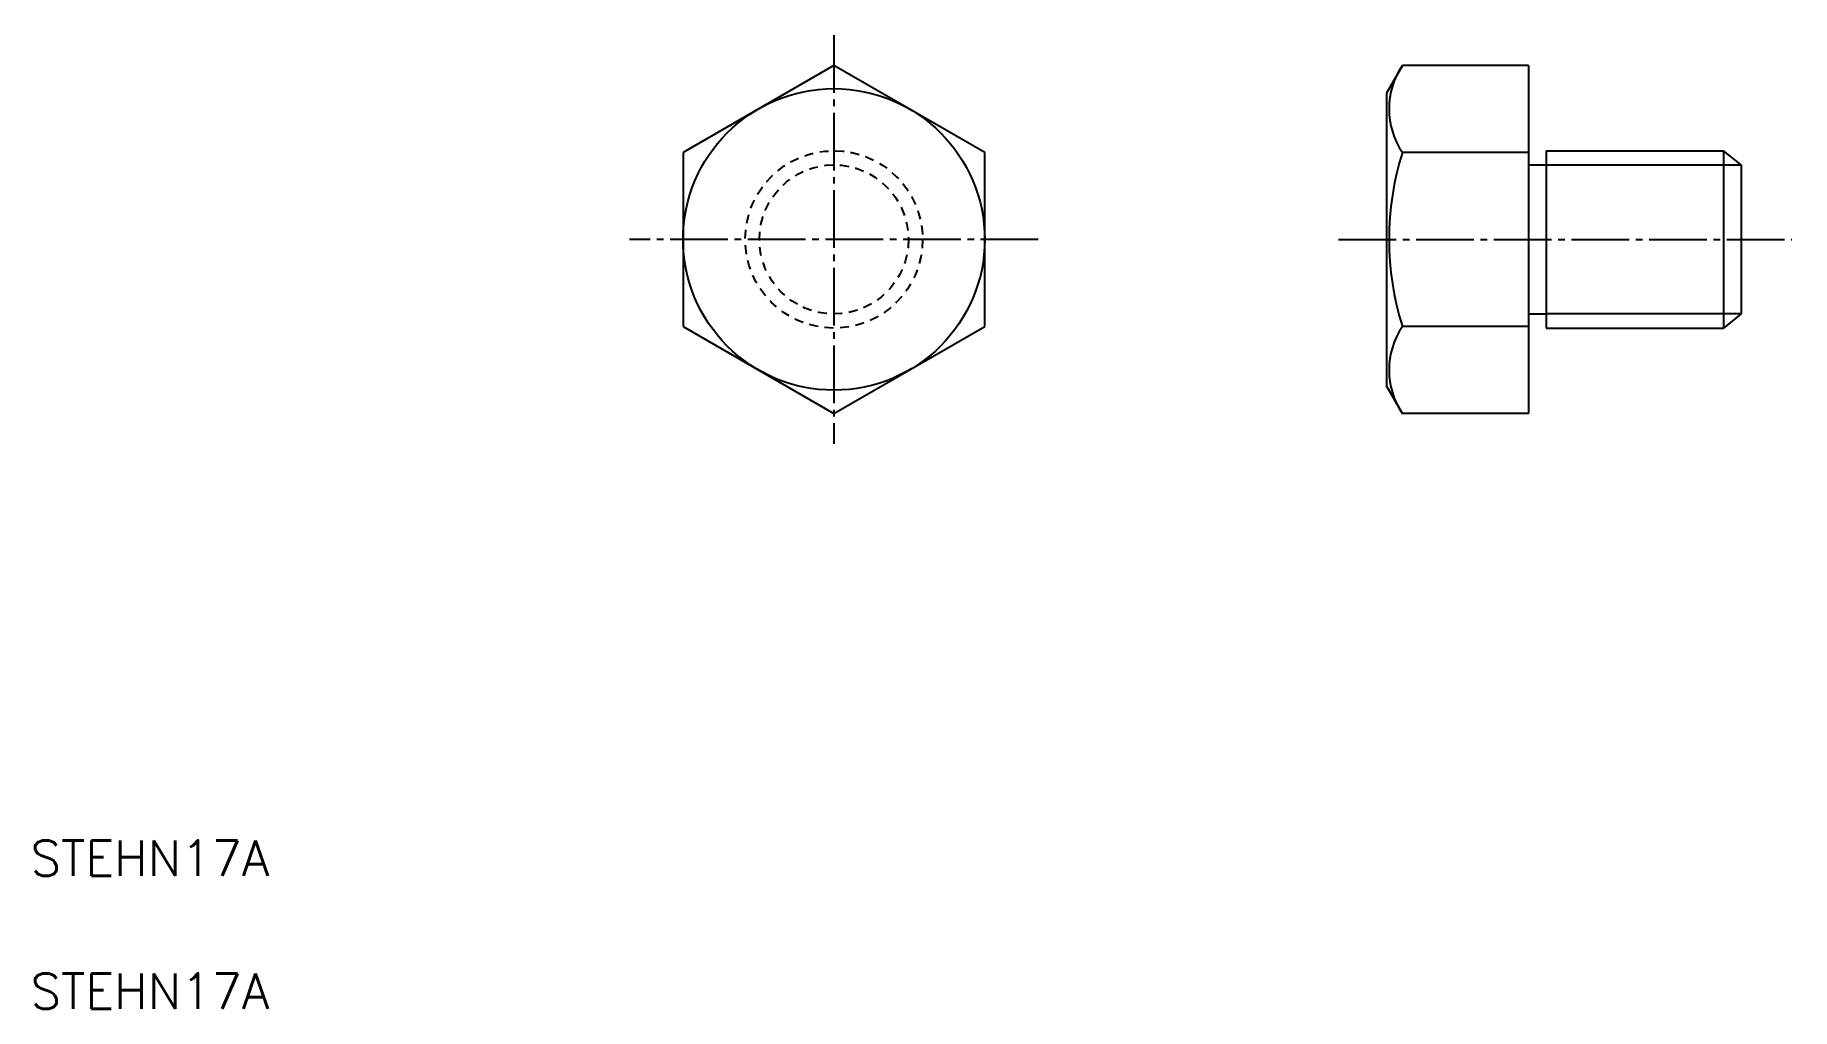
# Model space of a CAD drawing. Extents: x 5.3 to 104.3, y 5 to 59.9.
import ezdxf

# ---------------------------------------------------------------- set-up
doc = ezdxf.new("R2010")
doc.units = 0
doc.header["$LTSCALE"] = 0.25
doc.linetypes.add('CENTER', pattern=[17.5, 13, -1.5, 1.5, -1.5])
doc.linetypes.add('DASHED', pattern=[3.5, 2, -1.5])
doc.layers.get('0').update_dxf_attribs({"linetype": 'CONTINUOUS'})
doc.layers.add('CENTER', color=1, linetype='CENTER')
doc.styles.get("Standard").update_dxf_attribs({"font": 'txt.shx'})

msp = doc.modelspace()

# ---------------------------------------------------------------- linework, layer by layer
at = {"color": 7, "linetype": 'CONTINUOUS'}
for p, q in [((50.275, 58.197), (41.775, 53.289)), ((58.775, 53.289), (50.275, 58.197)), ((82.317, 58.197), (81.413, 56.632)), ((89.413, 58.197), (82.317, 58.197)), ((89.413, 58.197), (89.413, 38.567)), ((81.413, 56.632), (81.413, 40.132)), ((41.775, 53.289), (41.775, 43.474)), ((58.775, 43.474), (58.775, 53.289)), ((89.413, 53.289), (82.317, 53.289)), ((89.413, 52.582), (90.413, 52.582)), ((90.413, 53.382), (90.413, 43.382)), ((90.413, 53.382), (100.413, 53.382)), ((100.413, 53.382), (100.413, 43.382)), ((101.413, 52.582), (100.413, 53.382)), ((101.413, 52.582), (101.413, 44.182)), ((89.413, 44.182), (90.413, 44.182)), ((101.413, 44.182), (100.413, 43.382)), ((41.775, 43.474), (50.275, 38.567)), ((50.275, 38.567), (58.775, 43.474)), ((89.413, 43.474), (82.317, 43.474)), ((90.413, 43.382), (100.413, 43.382)), ((82.317, 38.567), (81.413, 40.132)), ((89.413, 38.567), (82.317, 38.567))]:
    msp.add_line(p, q, dxfattribs=at)
at = {"color": 3, "linetype": 'CONTINUOUS'}
for p, q in [((90.413, 52.582), (101.413, 52.582)), ((101.413, 44.182), (90.413, 44.182))]:
    msp.add_line(p, q, dxfattribs=at)
for p, q in [((89.663, 44.182), (89.663, 44.182)), ((89.913, 44.182), (89.913, 44.182))]:
    msp.add_line(p, q)
at = {"color": 7, "linetype": 'CONTINUOUS'}
msp.add_circle((50.275, 48.382), 8.5, dxfattribs=at)
at = {"color": 3, "linetype": 'DASHED'}
for radius in [5, 4.2]:
    msp.add_circle((50.275, 48.382), radius, dxfattribs=at)
at = {"color": 7, "linetype": 'CONTINUOUS'}
for centre, radius, start, end in [((85.903, 55.743), 4.345, 145.61111, 214.38889), ((97.799, 48.382), 16.241, 162.41111, 197.58889), ((85.903, 41.02), 4.345, 145.61111, 214.38889)]:
    msp.add_arc(centre, radius, start, end, dxfattribs=at)
at = {"layer": 'CENTER', "color": 1, "linetype": 'CENTER'}
for p, q in [((50.275, 59.901), (50.275, 36.862)), ((61.794, 48.382), (38.755, 48.382)), ((78.713, 48.382), (104.262, 48.382))]:
    msp.add_line(p, q, dxfattribs=at)

# ---------------------------------------------------------------- texts
for p in [(5, 12.5), (5, 5)]:
    msp.add_text('STEHN17A', height=2).set_placement(p)

doc.saveas('drawing.dxf')
